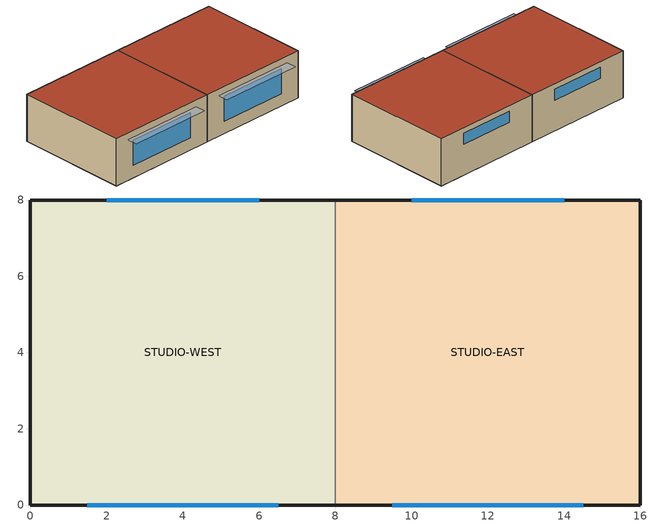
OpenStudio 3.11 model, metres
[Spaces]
STUDIO-WEST
 floor ground: 0,0 8,0 8,8 0,8 z0
 wall outside: 8,0 0,0 0,8 8,8 z0:3.4
 wall to STUDIO-EAST: 8,8 8,0 z0:3.4
 window: 1.5,0 6.5,0 z0.9:2.7; 6,8 2,8 z2.2:3
 roof outside: 0,8 8,8 8,0 0,0 z3.4
STUDIO-EAST
 floor ground: 8,0 16,0 16,8 8,8 z0
 wall outside: 8,8 16,8 16,0 8,0 z0:3.4
 window: 9.5,0 14.5,0 z0.9:2.7; 14,8 10,8 z2.2:3
 roof outside: 8,8 16,8 16,0 8,0 z3.4
shading: 1,-0.75 7,-0.75 7,0 1,0 z2.95; 9,-0.75 15,-0.75 15,0 9,0 z2.95
[Building]
CLI Shared Studio
[BuildingStory]
01_STUDIO: Nominal Z Coordinate {m}=0
[ThermalZone] Fraction of Zone Controlled by Primary Daylighting Control=1; Use Ideal Air Loads=Yes
Name | Primary Daylighting Control | Illuminance Map | Thermostat
STUDIO-WEST Zone | STUDIO-WEST Daylighting Control | STUDIO-WEST Illuminance Map | STUDIO-WEST Zone Thermostat
STUDIO-EAST Zone | STUDIO-EAST Daylighting Control | STUDIO-EAST Illuminance Map | STUDIO-EAST Zone Thermostat
[Sizing:Zone] Zone Cooling Design Supply Air Temperature Input Method=SupplyAirTemperature; Zone Cooling Design Supply Air Temperature {C}=14; Zone Cooling Design Supply Air Temperature Difference {deltaC}=11.11; Zone Heating Design Supply Air Temperature Input Method=SupplyAirTemperature; Zone Heating Design Supply Air Temperature {C}=40; Zone Heating Design Supply Air Temperature Difference {deltaC}=11.11; Zone Cooling Design Supply Air Humidity Ratio {kg-H2O/kg-air}=0.0085; Zone Heating Design Supply Air Humidity Ratio {kg-H2O/kg-air}=0.008; Cooling Design Air Flow Method=DesignDay; Heating Design Air Flow Method=DesignDay; Account for Dedicated Outdoor Air System=No; Dedicated Outdoor Air System Control Strategy=NeutralSupplyAir; Dedicated Outdoor Air Low Setpoint Temperature for Design {C}=autosize; Dedicated Outdoor Air High Setpoint Temperature for Design {C}=autosize; Zone Load Sizing Method=Sensible Load Only No Latent Load; Zone Latent Cooling Design Supply Air Humidity Ratio Input Method=HumidityRatioDifference; Zone Cooling Design Supply Air Humidity Ratio Difference {kgWater/kgDryAir}=0.005; Zone Latent Heating Design Supply Air Humidity Ratio Input Method=HumidityRatioDifference; Zone Humidification Design Supply Air Humidity Ratio Difference {kgWater/kgDryAir}=0.005; Sizing Option=Coincident; Heating Coil Sizing Method=None; Maximum Heating Capacity To Cooling Load Sizing Ratio {W/W}=1
STUDIO-WEST Zone; STUDIO-EAST Zone
[Space] Space Type=TASK06 Studio Type; Building Story=01_STUDIO; Part of Total Floor Area=Yes
Name | Thermal Zone
STUDIO-WEST | STUDIO-WEST Zone
STUDIO-EAST | STUDIO-EAST Zone
[SpaceType]
TASK06 Studio Type
[People:Definition]
TASK06 Studio Type People Definition: Number of People Calculation Method=People/Area; People per Space Floor Area {person/m2}=0.04; Fraction Radiant=0.3
[People]
TASK06 Studio Type People: People Definition=TASK06 Studio Type People Definition; Space or SpaceType=TASK06 Studio Type; Number of People Schedule=TASK06 Occupancy Pattern; Clothing Insulation Calculation Method=ClothingInsulationSchedule; Multiplier=1
[Lights:Definition]
TASK06 Studio Type Lights Definition: Design Level Calculation Method=Watts/Area; Watts per Space Floor Area {W/m2}=8.5
[Lights]
TASK06 Studio Type Lights: Lights Definition=TASK06 Studio Type Lights Definition; Space or SpaceType=TASK06 Studio Type; Schedule=TASK06 Lighting Pattern; Fraction Replaceable=1
[ElectricEquipment:Definition]
TASK06 Studio Type Equipment Definition: Design Level Calculation Method=Watts/Area; Watts per Space Floor Area {W/m2}=10
[ElectricEquipment]
TASK06 Studio Type Equipment: Electric Equipment Definition=TASK06 Studio Type Equipment Definition; Space or SpaceType=TASK06 Studio Type; Schedule=TASK06 Equipment Pattern
[ThermostatSetpoint:DualSetpoint]
Name | Heating Setpoint Temperature Schedule | Cooling Setpoint Temperature Schedule
STUDIO-WEST Zone Thermostat | STUDIO-WEST Zone Heating Setpoint | STUDIO-WEST Zone Cooling Setpoint
STUDIO-EAST Zone Thermostat | STUDIO-EAST Zone Heating Setpoint | STUDIO-EAST Zone Cooling Setpoint
[Daylighting:Control] Position Y-Coordinate {m}=3.5; Position Z-Coordinate {m}=0.8; Lighting Control Type=Continuous; Minimum Input Power Fraction for Continuous Dimming Control=0.2; Minimum Light Output Fraction for Continuous Dimming Control=0.3
Name | Space | Position X-Coordinate {m} | Illuminance Setpoint {lux}
STUDIO-WEST Daylighting Control | STUDIO-WEST | 4 | 500
STUDIO-EAST Daylighting Control | STUDIO-EAST | 12 | 450
[Schedule:Constant]
Name | Value
TASK06 Equipment Pattern | 0.78
STUDIO-WEST Zone Heating Setpoint; STUDIO-EAST Zone Heating Setpoint | 20
STUDIO-WEST Zone Cooling Setpoint; STUDIO-EAST Zone Cooling Setpoint | 25
[Schedule:Ruleset]
Name | Default Day Schedule
TASK06 Occupancy Pattern | Schedule Day 1
TASK06 Lighting Pattern | Schedule Day 4
[Schedule:Day]
Schedule Day 1: 7, 0, 0.05, 8, 0, 0.7, 12, 0, 0.5, 13, 0, 0.86, 18, 0, 0.12, 24, 0, 0.05
Schedule Day 2: 9, 0, 0.05, 14, 0, 0.35, 24, 0, 0.05
Schedule Day 3; Schedule Day 6: 24, 0, 0.02
Schedule Day 4: 7, 0, 0.1, 8, 0, 0.82, 18, 0, 0.2, 24, 0, 0.06
Schedule Day 5: 9, 0, 0.06, 14, 0, 0.3, 24, 0, 0.05
[Schedule:Rule] Apply Monday=No; Apply Tuesday=No; Apply Wednesday=No; Apply Thursday=No; Apply Friday=No
Name | Schedule Ruleset | Rule Order | Day Schedule | Apply Sunday | Apply Saturday
TASK06 Saturday Setback | TASK06 Occupancy Pattern | 1 | Schedule Day 2 | No | Yes
TASK06 Sunday Setback | TASK06 Occupancy Pattern | 0 | Schedule Day 3 | Yes | No
TASK06 Saturday Lighting | TASK06 Lighting Pattern | 1 | Schedule Day 5 | No | Yes
TASK06 Sunday Lighting | TASK06 Lighting Pattern | 0 | Schedule Day 6 | Yes | No
